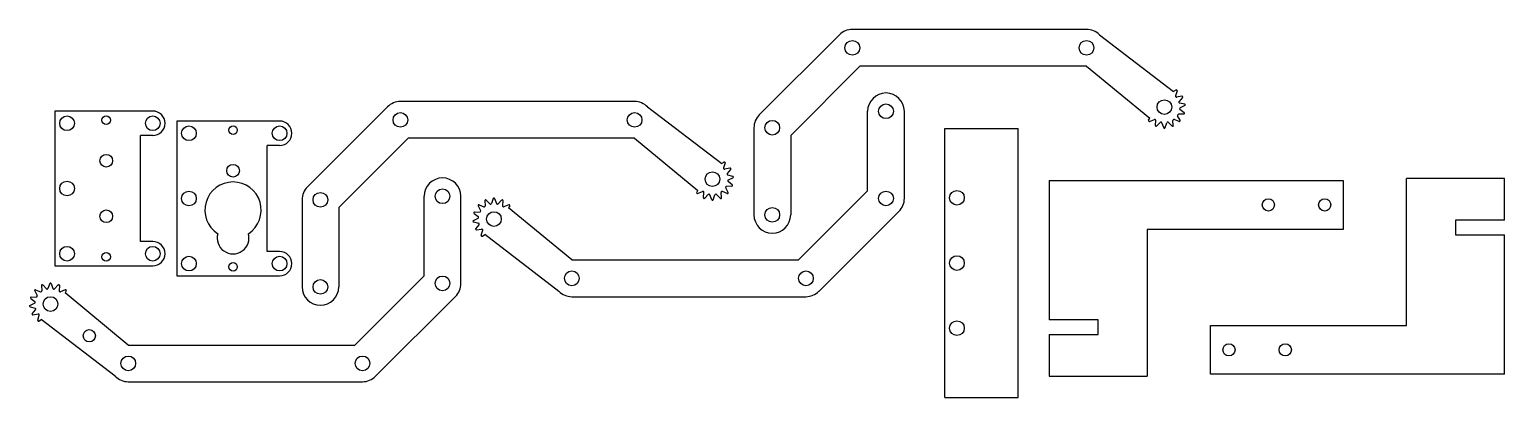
# Model space of a CAD drawing. Header units: millimetres. Extents: x 1984 to 2285, y 1685 to 1760.
import ezdxf

# ---------------------------------------------------------------- set-up
doc = ezdxf.new("R2010")
doc.units = ezdxf.units.MM

msp = doc.modelspace()

# ---------------------------------------------------------------- linework, layer by layer
for p, q in [((2132.7, 1742.83), (2149.04, 1759.16)), ((2199.49, 1760.26), (2151.69, 1760.26)), ((2202.14, 1759.16), (2217.27, 1747.56)), ((2153.24, 1752.76), (2139.1, 1738.62)), ((2199.49, 1752.76), (2153.24, 1752.76)), ((2199.49, 1752.76), (2212.39, 1742.1)), ((2217.74, 1747.88), (2217.27, 1747.56)), ((2217.97, 1747.71), (2217.68, 1746.68)), ((2218.96, 1746.62), (2217.9, 1746.43)), ((2008.88, 1743.58), (1988.88, 1743.58)), ((1988.88, 1743.58), (1988.88, 1711.93)), ((2040.44, 1728.09), (2056.78, 1744.43)), ((2107.24, 1745.53), (2059.43, 1745.53)), ((2109.89, 1744.43), (2125.02, 1732.83)), ((2154.81, 1727.28), (2154.81, 1743.53)), ((2162.31, 1725.72), (2162.31, 1743.53)), ((2219.1, 1746.37), (2218.41, 1745.55)), ((2219.55, 1744.97), (2218.51, 1745.23)), ((2219.43, 1743.23), (2218.58, 1743.89)), ((2219.58, 1744.69), (2218.62, 1744.22)), ((2034.76, 1741.54), (2013.76, 1741.54)), ((2013.76, 1741.54), (2013.76, 1709.89)), ((2212.17, 1741.69), (2212.39, 1742.1)), ((2212.36, 1741.48), (2213.35, 1741.88)), ((2213.55, 1740.61), (2213.62, 1741.68)), ((2213.81, 1740.5), (2214.55, 1741.27)), ((2213.81, 1740.5), (2214.55, 1741.27)), ((2215.25, 1740.19), (2214.88, 1741.2)), ((2215.53, 1740.19), (2215.89, 1741.2)), ((2216.97, 1740.5), (2216.23, 1741.27)), ((2216.97, 1740.5), (2216.23, 1741.27)), ((2217.22, 1740.61), (2217.15, 1741.68)), ((2218.42, 1741.48), (2217.42, 1741.88)), ((2218.6, 1741.69), (2218.1, 1742.63)), ((2219.34, 1742.96), (2218.27, 1742.92)), ((2006.38, 1716.93), (2006.38, 1738.58)), ((2008.88, 1738.58), (2006.38, 1738.58)), ((2060.99, 1738.03), (2046.84, 1723.89)), ((2107.24, 1738.03), (2060.99, 1738.03)), ((2107.24, 1738.03), (2120.14, 1727.37)), ((2131.6, 1740.17), (2131.6, 1722.37)), ((2139.1, 1738.62), (2139.1, 1722.37)), ((2170.55, 1685.02), (2170.55, 1740.02)), ((2170.55, 1740.02), (2185.55, 1740.02)), ((2185.55, 1685.02), (2185.55, 1740.02)), ((2032.26, 1714.89), (2032.26, 1736.54)), ((2034.76, 1736.54), (2032.26, 1736.54)), ((2125.49, 1733.14), (2125.02, 1732.83)), ((2125.72, 1732.98), (2125.42, 1731.95)), ((2126.7, 1731.88), (2125.65, 1731.7)), ((2126.84, 1731.64), (2126.15, 1730.82)), ((2127.3, 1730.24), (2126.26, 1730.5)), ((2127.17, 1728.5), (2126.33, 1729.16)), ((2127.33, 1729.96), (2126.37, 1729.49)), ((2191.87, 1729.39), (2191.87, 1700.89)), ((2191.87, 1729.39), (2251.87, 1729.39)), ((2251.87, 1729.39), (2251.87, 1719.39)), ((2284.83, 1729.78), (2264.83, 1729.78)), ((2264.83, 1699.78), (2264.83, 1729.78)), ((2284.83, 1721.28), (2284.83, 1729.78)), ((2039.34, 1725.44), (2039.34, 1707.64)), ((2064.27, 1709.91), (2064.27, 1726.16)), ((2071.77, 1708.35), (2071.77, 1726.16)), ((2078.38, 1725.71), (2078.01, 1724.7)), ((2078.66, 1725.71), (2079.03, 1724.7)), ((2119.92, 1726.96), (2120.14, 1727.37)), ((2120.1, 1726.75), (2121.1, 1727.15)), ((2121.3, 1725.88), (2121.37, 1726.95)), ((2121.55, 1725.77), (2122.29, 1726.53)), ((2121.55, 1725.77), (2122.29, 1726.53)), ((2122.99, 1725.46), (2122.63, 1726.46)), ((2123.27, 1725.46), (2123.64, 1726.46)), ((2124.71, 1725.77), (2123.97, 1726.53)), ((2124.71, 1725.77), (2123.97, 1726.53)), ((2124.97, 1725.88), (2124.9, 1726.95)), ((2126.16, 1726.75), (2125.17, 1727.15)), ((2126.35, 1726.96), (2125.85, 1727.9)), ((2127.09, 1728.23), (2126.02, 1728.19)), ((2140.67, 1713.14), (2154.81, 1727.28)), ((2170.55, 1696.7), (2170.55, 1728.35)), ((2046.84, 1723.89), (2046.84, 1707.64)), ((2074.48, 1722.67), (2075.32, 1722.01)), ((2074.57, 1722.94), (2075.64, 1722.97)), ((2075.3, 1724.21), (2075.81, 1723.27)), ((2075.49, 1724.42), (2076.48, 1724.02)), ((2076.68, 1725.29), (2076.76, 1724.22)), ((2076.94, 1725.4), (2077.68, 1724.63)), ((2076.94, 1725.4), (2077.68, 1724.63)), ((2080.1, 1725.4), (2079.36, 1724.63)), ((2080.1, 1725.4), (2079.36, 1724.63)), ((2080.36, 1725.29), (2080.28, 1724.22)), ((2081.55, 1724.42), (2080.56, 1724.02)), ((2081.74, 1724.21), (2081.51, 1723.79)), ((2094.42, 1713.14), (2081.51, 1723.79)), ((2161.21, 1723.07), (2144.87, 1706.73)), ((2074.33, 1721.21), (2075.29, 1721.67)), ((2074.36, 1720.93), (2075.39, 1720.67)), ((2074.81, 1719.53), (2075.5, 1720.34)), ((2074.95, 1719.28), (2076, 1719.47)), ((2284.83, 1721.28), (2274.83, 1721.28)), ((2274.83, 1721.28), (2274.83, 1718.28)), ((2008.88, 1716.93), (2006.38, 1716.93)), ((2075.94, 1718.19), (2076.23, 1719.22)), ((2076.16, 1718.02), (2076.64, 1718.34)), ((2091.76, 1706.73), (2076.64, 1718.34)), ((2251.87, 1719.39), (2211.87, 1719.39)), ((2211.87, 1719.39), (2211.87, 1689.39)), ((2274.83, 1718.28), (2284.83, 1718.28)), ((2284.83, 1689.78), (2284.83, 1718.28)), ((2034.76, 1714.89), (2032.26, 1714.89)), ((1988.88, 1711.93), (2008.88, 1711.93)), ((1999.38, 1711.93), (2005.38, 1711.93)), ((2094.42, 1713.14), (2140.67, 1713.14)), ((1986.15, 1707.91), (1986.22, 1706.85)), ((1986.41, 1708.03), (1987.15, 1707.26)), ((1986.41, 1708.03), (1987.15, 1707.26)), ((1987.84, 1708.33), (1987.48, 1707.33)), ((1988.13, 1708.33), (1988.49, 1707.33)), ((1989.57, 1708.03), (1988.82, 1707.26)), ((1989.57, 1708.03), (1988.82, 1707.26)), ((1989.82, 1707.91), (1989.75, 1706.85)), ((2013.76, 1709.89), (2034.76, 1709.89)), ((2025.26, 1709.89), (2031.26, 1709.89)), ((2050.13, 1695.76), (2064.27, 1709.91)), ((1983.95, 1705.3), (1984.79, 1704.64)), ((1984.03, 1705.57), (1985.1, 1705.6)), ((1984.77, 1706.84), (1985.27, 1705.9)), ((1984.96, 1707.05), (1985.95, 1706.65)), ((1991.01, 1707.05), (1990.02, 1706.65)), ((1991.2, 1706.84), (1990.98, 1706.42)), ((2003.88, 1695.76), (1990.98, 1706.42)), ((2070.68, 1705.7), (2054.34, 1689.36)), ((2094.42, 1705.64), (2142.22, 1705.64)), ((1983.79, 1703.83), (1984.75, 1704.3)), ((1983.82, 1703.55), (1984.86, 1703.3)), ((1984.28, 1702.15), (1984.96, 1702.97)), ((1984.42, 1701.91), (1985.47, 1702.1)), ((1985.4, 1700.82), (1985.7, 1701.84)), ((1985.63, 1700.65), (1986.1, 1700.97)), ((2001.23, 1689.36), (1986.1, 1700.97)), ((2201.87, 1700.89), (2191.87, 1700.89)), ((2201.87, 1697.89), (2201.87, 1700.89)), ((2224.83, 1689.78), (2224.83, 1699.78)), ((2224.83, 1699.78), (2264.83, 1699.78)), ((2003.88, 1695.76), (2050.13, 1695.76)), ((2191.87, 1697.89), (2201.87, 1697.89)), ((2191.87, 1697.89), (2191.87, 1689.39)), ((2191.87, 1689.39), (2211.87, 1689.39)), ((2284.83, 1689.78), (2224.83, 1689.78)), ((2003.88, 1688.26), (2051.69, 1688.26)), ((2170.55, 1685.02), (2185.55, 1685.02))]:
    msp.add_line(p, q)
for centre, radius in [((2151.69, 1756.51), 1.5), ((2199.49, 1756.51), 1.5), ((2158.56, 1743.53), 1.5), ((2215.39, 1744.39), 1.5), ((1991.38, 1741.08), 1.5), ((1999.38, 1741.7), 0.875), ((2008.88, 1741.08), 1.5), ((2016.26, 1739.04), 1.5), ((2025.26, 1739.66), 0.875), ((2034.76, 1739.04), 1.5), ((2059.43, 1741.78), 1.5), ((2107.24, 1741.78), 1.5), ((2135.35, 1740.17), 1.5), ((1999.38, 1733.43), 1.3), ((2025.26, 1731.39), 1.3), ((1991.38, 1727.75), 1.5), ((2123.13, 1729.66), 1.5), ((2016.26, 1725.71), 1.5), ((2043.09, 1725.44), 1.5), ((2068.02, 1726.16), 1.5), ((2158.56, 1725.72), 1.5), ((2173.05, 1725.85), 1.5), ((2236.62, 1724.39), 1.25), ((2248.12, 1724.39), 1.25), ((1999.38, 1722.08), 1.3), ((2078.52, 1721.5), 1.5), ((2135.35, 1722.37), 1.5), ((1991.38, 1714.43), 1.5), ((1999.38, 1713.8), 0.875), ((2008.88, 1714.43), 1.5), ((2016.26, 1712.39), 1.5), ((2034.76, 1712.39), 1.5), ((2173.05, 1712.52), 1.5), ((2025.26, 1711.76), 0.875), ((2094.42, 1709.39), 1.5), ((2142.22, 1709.39), 1.5), ((2043.09, 1707.64), 1.5), ((2068.02, 1708.35), 1.5), ((1987.99, 1704.13), 1.5), ((1995.92, 1697.65), 1.25), ((2173.05, 1699.2), 1.5), ((2228.58, 1694.78), 1.25), ((2240.08, 1694.78), 1.25), ((2003.88, 1692.01), 1.5), ((2051.69, 1692.01), 1.5)]:
    msp.add_circle(centre, radius)
for centre, radius, start, end in [((2151.69, 1756.51), 3.75, 90, 135), ((2199.49, 1756.51), 3.75, 45, 90), ((2158.56, 1743.53), 3.75, 0, 180), ((2217.87, 1746.63), 0.2, 163.9831, 280.0169), ((2217.83, 1747.75), 0.15, 343.9831, 124.0169), ((2217.83, 1747.75), 0.15, 343.9831, 124.0169), ((2218.98, 1746.47), 0.15, 319.9831, 100.0169), ((2218.98, 1746.47), 0.15, 319.9831, 100.0169), ((2008.88, 1741.08), 2.5, 270, 90), ((2059.43, 1741.78), 3.75, 90, 135), ((2107.24, 1741.78), 3.75, 45, 90), ((2218.56, 1745.42), 0.2, 139.9831, 256.0169), ((2218.71, 1744.04), 0.2, 115.9831, 232.0169), ((2219.51, 1744.83), 0.15, 295.9831, 76.0169), ((2219.51, 1744.83), 0.15, 295.9831, 76.0169), ((2034.76, 1739.04), 2.5, 270, 90), ((2135.35, 1740.17), 3.75, 135, 180), ((2212.3, 1741.62), 0.15, 151.9831, 292.0169), ((2212.3, 1741.62), 0.15, 151.9831, 292.0169), ((2213.42, 1741.69), 0.2, 355.9831, 112.0169), ((2213.7, 1740.6), 0.15, 175.9831, 316.0169), ((2213.7, 1740.6), 0.15, 175.9831, 316.0169), ((2214.69, 1741.13), 0.2, 19.9831, 136.0169), ((2216.08, 1741.13), 0.2, 43.9831, 160.0169), ((2216.08, 1741.13), 0.2, 43.9831, 160.0169), ((2217.08, 1740.6), 0.15, 223.9831, 4.0169), ((2217.08, 1740.6), 0.15, 223.9831, 4.0169), ((2217.35, 1741.69), 0.2, 67.9831, 184.0169), ((2218.28, 1742.72), 0.2, 91.9831, 208.0169), ((2218.47, 1741.62), 0.15, 247.9831, 28.0169), ((2218.47, 1741.62), 0.15, 247.9831, 28.0169), ((2219.33, 1743.11), 0.15, 271.9831, 52.0169), ((2219.33, 1743.11), 0.15, 271.9831, 52.0169), ((2215.39, 1740.24), 0.15, 199.9831, 340.0169), ((2125.61, 1731.9), 0.2, 163.9831, 280.0169), ((2125.57, 1733.02), 0.15, 343.9831, 124.0169), ((2125.57, 1733.02), 0.15, 343.9831, 124.0169), ((2126.73, 1731.74), 0.15, 319.9831, 100.0169), ((2126.73, 1731.74), 0.15, 319.9831, 100.0169), ((2025.26, 1723.34), 5.75, 302.9757, 237.0243), ((2068.02, 1726.16), 3.75, 0, 180), ((2126.31, 1730.69), 0.2, 139.9831, 256.0169), ((2126.45, 1729.31), 0.2, 115.9831, 232.0169), ((2127.08, 1728.38), 0.15, 271.9831, 52.0169), ((2127.08, 1728.38), 0.15, 271.9831, 52.0169), ((2127.26, 1730.1), 0.15, 295.9831, 76.0169), ((2127.26, 1730.1), 0.15, 295.9831, 76.0169), ((2043.09, 1725.44), 3.75, 135, 180), ((2076.83, 1725.3), 0.15, 43.9831, 184.0169), ((2076.83, 1725.3), 0.15, 43.9831, 184.0169), ((2078.52, 1725.66), 0.15, 19.9831, 160.0169), ((2080.21, 1725.3), 0.15, 355.9831, 136.0169), ((2080.21, 1725.3), 0.15, 355.9831, 136.0169), ((2120.05, 1726.88), 0.15, 151.9831, 292.0169), ((2120.05, 1726.88), 0.15, 151.9831, 292.0169), ((2121.17, 1726.96), 0.2, 355.9831, 112.0169), ((2121.44, 1725.87), 0.15, 175.9831, 316.0169), ((2121.44, 1725.87), 0.15, 175.9831, 316.0169), ((2122.44, 1726.4), 0.2, 19.9831, 136.0169), ((2123.13, 1725.51), 0.15, 199.9831, 340.0169), ((2123.83, 1726.4), 0.2, 43.9831, 160.0169), ((2123.83, 1726.4), 0.2, 43.9831, 160.0169), ((2124.82, 1725.87), 0.15, 223.9831, 4.0169), ((2124.82, 1725.87), 0.15, 223.9831, 4.0169), ((2125.1, 1726.96), 0.2, 67.9831, 184.0169), ((2126.02, 1727.99), 0.2, 91.9831, 208.0169), ((2126.22, 1726.88), 0.15, 247.9831, 28.0169), ((2126.22, 1726.88), 0.15, 247.9831, 28.0169), ((2158.56, 1725.72), 3.75, 315, 0), ((2074.57, 1722.79), 0.15, 91.9831, 232.0169), ((2074.57, 1722.79), 0.15, 91.9831, 232.0169), ((2075.44, 1724.28), 0.15, 67.9831, 208.0169), ((2075.44, 1724.28), 0.15, 67.9831, 208.0169), ((2075.63, 1723.17), 0.2, 271.9831, 28.0169), ((2076.56, 1724.21), 0.2, 247.9831, 4.0169), ((2077.83, 1724.77), 0.2, 223.9831, 340.0169), ((2077.83, 1724.77), 0.2, 223.9831, 340.0169), ((2079.21, 1724.77), 0.2, 199.9831, 316.0169), ((2080.48, 1724.21), 0.2, 175.9831, 292.0169), ((2081.6, 1724.28), 0.15, 331.9831, 112.0169), ((2081.6, 1724.28), 0.15, 331.9831, 112.0169), ((2074.39, 1721.07), 0.15, 115.9831, 256.0169), ((2074.39, 1721.07), 0.15, 115.9831, 256.0169), ((2074.93, 1719.43), 0.15, 139.9831, 280.0169), ((2074.93, 1719.43), 0.15, 139.9831, 280.0169), ((2075.2, 1721.85), 0.2, 295.9831, 52.0169), ((2075.34, 1720.47), 0.2, 319.9831, 76.0169), ((2076.04, 1719.27), 0.2, 343.9831, 100.0169), ((2135.35, 1722.37), 3.75, 180, 0), ((2008.88, 1714.43), 2.5, 270, 90), ((2025.26, 1717.64), 3.25, 164.3574, 15.6426), ((2076.08, 1718.15), 0.15, 163.9831, 304.0169), ((2076.08, 1718.15), 0.15, 163.9831, 304.0169), ((2034.76, 1712.39), 2.5, 270, 90), ((1986.3, 1707.92), 0.15, 43.9831, 184.0169), ((1986.3, 1707.92), 0.15, 43.9831, 184.0169), ((1987.99, 1708.28), 0.15, 19.9831, 160.0169), ((1989.67, 1707.92), 0.15, 355.9831, 136.0169), ((1989.67, 1707.92), 0.15, 355.9831, 136.0169), ((2043.09, 1707.64), 3.75, 180, 0), ((2068.02, 1708.35), 3.75, 315, 0), ((1984.04, 1705.42), 0.15, 91.9831, 232.0169), ((1984.04, 1705.42), 0.15, 91.9831, 232.0169), ((1984.9, 1706.91), 0.15, 67.9831, 208.0169), ((1984.9, 1706.91), 0.15, 67.9831, 208.0169), ((1984.67, 1704.48), 0.2, 295.9831, 52.0169), ((1985.09, 1705.8), 0.2, 271.9831, 28.0169), ((1986.02, 1706.83), 0.2, 247.9831, 4.0169), ((1987.29, 1707.4), 0.2, 223.9831, 340.0169), ((1987.29, 1707.4), 0.2, 223.9831, 340.0169), ((1988.68, 1707.4), 0.2, 199.9831, 316.0169), ((1989.95, 1706.83), 0.2, 175.9831, 292.0169), ((1991.07, 1706.91), 0.15, 331.9831, 112.0169), ((1991.07, 1706.91), 0.15, 331.9831, 112.0169), ((2094.42, 1709.39), 3.75, 225, 270), ((2142.22, 1709.39), 3.75, 270, 315), ((1983.86, 1703.7), 0.15, 115.9831, 256.0169), ((1983.86, 1703.7), 0.15, 115.9831, 256.0169), ((1984.39, 1702.06), 0.15, 139.9831, 280.0169), ((1984.39, 1702.06), 0.15, 139.9831, 280.0169), ((1984.81, 1703.1), 0.2, 319.9831, 76.0169), ((1985.5, 1701.9), 0.2, 343.9831, 100.0169), ((1985.55, 1700.78), 0.15, 163.9831, 304.0169), ((1985.55, 1700.78), 0.15, 163.9831, 304.0169), ((2003.88, 1692.01), 3.75, 225, 270), ((2051.69, 1692.01), 3.75, 270, 315)]:
    msp.add_arc(centre, radius, start, end)

doc.saveas('drawing.dxf')
